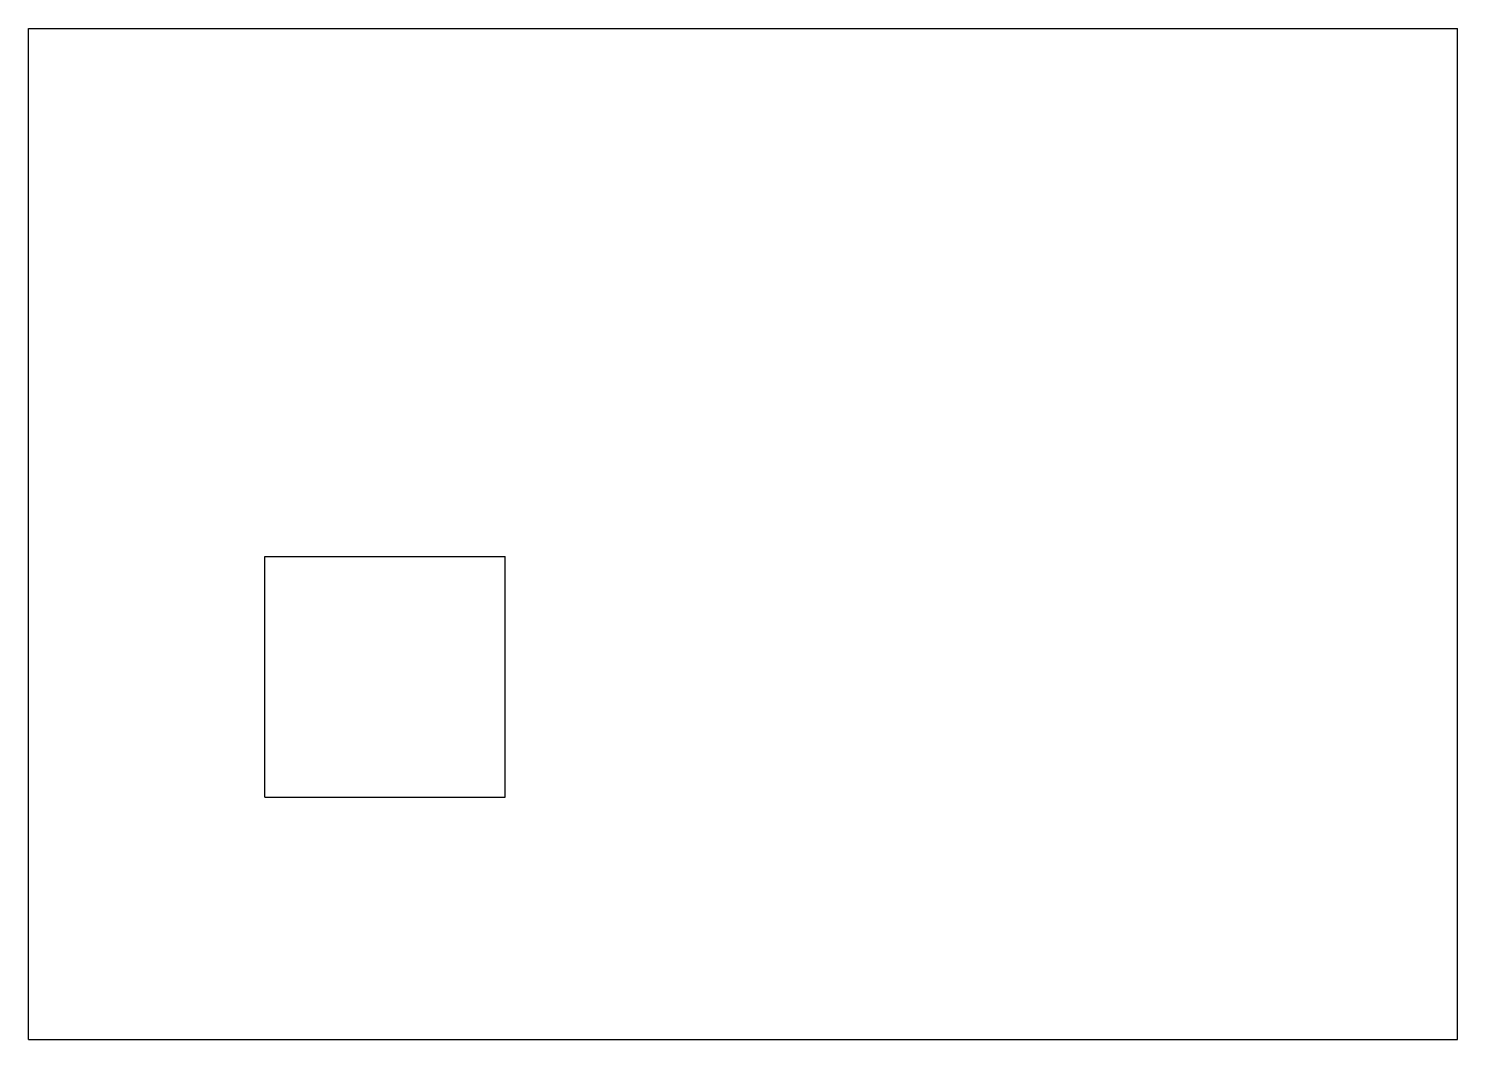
# Model space of a CAD drawing. Header units: millimetres. Extents: x 0 to 297, y 0 to 210.
import ezdxf

# ---------------------------------------------------------------- set-up
doc = ezdxf.new("R2010")
doc.units = ezdxf.units.MM
doc.header["$LTSCALE"] = 16.335
doc.layers.get('0').update_dxf_attribs({"linetype": 'CONTINUOUS'})

msp = doc.modelspace()

# ---------------------------------------------------------------- linework, layer by layer
at = {"color": 7, "linetype": 'CONTINUOUS'}
for p, q in [((0, 0), (0, 210)), ((0, 210), (297, 210)), ((297, 0), (297, 210)), ((49.08, 50.32), (49.08, 100.32)), ((49.08, 100.32), (99.08, 100.32)), ((99.08, 50.32), (99.08, 100.32)), ((49.08, 50.32), (99.08, 50.32)), ((0, 0), (297, 0))]:
    msp.add_line(p, q, dxfattribs=at)

doc.saveas('drawing.dxf')
